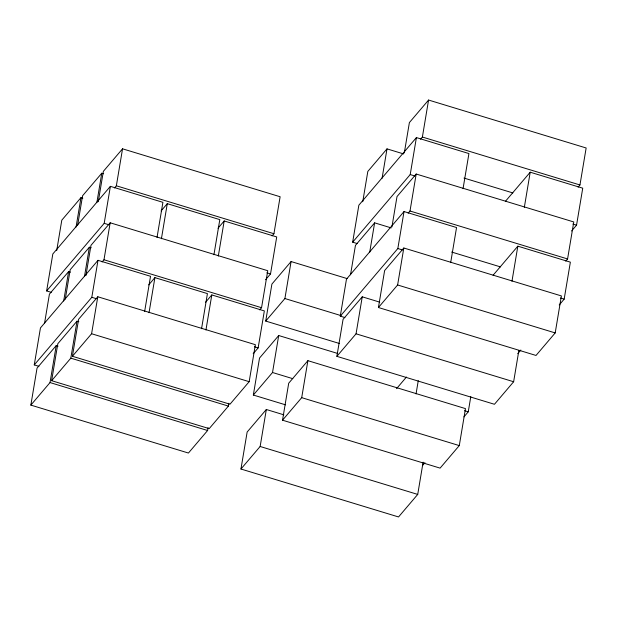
<?xml version="1.0" encoding="UTF-8"?>
<svg xmlns="http://www.w3.org/2000/svg" width="617" height="617" viewBox="0 0 617 617"><rect width="100%" height="100%" fill="white"/><g stroke="black" fill="none" stroke-linecap="round" stroke-linejoin="round"><path stroke-width="0.93" d="M38.871 366.313L34.259 364.909L40.452 327.92L98.003 260.32L150.525 276.293L144.656 311.384M51.25 292.335L46.637 290.931L52.831 253.949L110.381 186.342L162.903 202.322L157.034 237.414M208.091 427.658L207.613 430.504L188.432 453.04L30.85 405.107L37.043 368.118L56.224 345.582L58.067 346.145M44.501 323.547L49.422 294.147L68.603 271.611L70.446 272.166M56.718 250.517L61.8 220.169L80.981 197.633L82.825 198.196M30.85 405.107L50.031 382.571L56.224 345.582M63.682 301.011L68.603 271.611M76.061 227.033L80.981 197.633M228.868 403.248L228.398 406.094L209.209 428.63L51.635 380.689L57.821 343.708L77.002 321.172L78.845 321.735M65.279 299.129L70.199 269.729L89.38 247.193L91.223 247.756M77.657 225.159L82.578 195.759L101.766 173.223L103.61 173.786M51.635 380.689L70.816 358.161L77.002 321.172M84.467 276.593L89.38 247.193M96.846 202.623L101.766 173.223M72.413 356.279L78.606 319.29L97.787 296.762L255.369 344.695L249.175 381.676L229.994 404.212L72.413 356.279L91.594 333.743L97.787 296.762M85.902 275.668L90.984 245.319L110.165 222.783L267.747 270.716L261.554 307.706L259.703 309.888M98.28 201.69L103.363 171.341L122.544 148.813L280.126 196.746L273.933 233.727L272.082 235.91M34.259 364.909L91.81 297.301L98.003 260.32M46.637 290.931L104.188 223.331L110.381 186.342M102.121 261.955L103.98 259.772L110.165 222.783M114.5 187.977L116.358 185.794L122.544 148.813M149.029 312.719L154.906 277.627L207.428 293.607L201.558 328.691M161.415 238.74L167.284 203.656L219.814 219.629L213.937 254.721M205.939 330.026L211.808 294.934L264.338 310.914L258.145 347.903L253.194 353.718M218.318 256.055L224.187 220.963L276.717 236.943L270.524 273.925L265.572 279.74M423.115 462.172L417.724 494.418L398.536 516.953L240.954 469.02L247.147 432.031L266.328 409.495L283.843 414.825M285.594 404.852L253.34 395.042L259.526 358.053L278.707 335.525L337.684 353.464M339.435 343.492L265.719 321.071L271.904 284.082L291.085 261.546L347.302 278.645M240.954 469.02L260.143 446.484L266.328 409.495M253.34 395.042L272.521 372.506L278.707 335.525M265.719 321.071L284.9 298.535L291.085 261.546M282.524 420.192L288.71 383.203L307.891 360.667L465.473 408.608L459.287 445.59L440.106 468.126L282.524 420.192L301.705 397.656L307.891 360.667M344.895 317.547L340.283 316.151L346.476 279.162L404.027 211.554L456.549 227.534L450.68 262.626M357.274 243.576L352.662 242.172L358.855 205.183L416.406 137.583L468.928 153.564L463.058 188.648M518.874 350.448L513.637 381.746L494.456 404.282L336.874 356.341L343.067 319.359L362.248 296.823L379.756 302.145M350.525 274.781L355.446 245.381L374.627 222.845L391.217 227.897M362.742 201.759L367.825 171.41L387.006 148.874L403.595 153.918M336.874 356.341L356.055 333.812L362.248 296.823M369.706 252.245L374.627 222.845M382.085 178.274L387.006 148.874M378.437 307.521L384.63 270.531L403.811 247.995L561.393 295.929L555.2 332.918L536.019 355.454L378.437 307.521L397.618 284.985L403.811 247.995M391.926 226.909L397.009 196.561L416.19 174.025L573.771 221.958L567.578 258.947L565.727 261.122M404.305 152.931L409.387 122.582L428.568 100.047L586.15 147.98L579.957 184.969L578.106 187.152M340.283 316.151L397.834 248.543L404.027 211.554M352.662 242.172L410.212 174.572L416.406 137.583M408.146 213.189L410.004 211.006L416.19 174.025M420.524 139.218L422.383 137.036L428.568 100.047M416.043 393.939L418.264 380.658M463.922 416.899L468.257 411.817L470.794 396.638M511.963 281.267L517.833 246.175L570.363 262.156L564.169 299.137L559.218 304.952M524.342 207.289L530.211 172.205L582.741 188.177L576.548 225.166L571.597 230.982M161.099 210.921L167.284 203.656M148.72 284.9L154.906 277.627M218.002 228.228L224.187 220.963M205.623 302.207L211.808 294.934M505.462 201.281L530.211 172.205M396.546 388.656L406.449 377.026M493.083 275.251L517.833 246.175M422.46 465.604L424.936 462.696M517.756 353.657L520.856 350.024M422.383 137.036L579.957 184.969M464.015 178.074L512.858 192.928M410.212 174.572L414.825 175.968M572.861 224.048L576.548 225.166M410.004 211.006L567.578 258.947M451.636 252.044L500.48 266.899M397.834 248.543L402.446 249.947M560.483 298.019L564.169 299.137M116.358 185.794L273.933 233.727M397.618 284.985L555.2 332.918M104.188 223.331L108.8 224.735M266.837 272.807L270.524 273.925M284.9 298.535L341.108 315.634M356.055 333.812L513.637 381.746M103.98 259.772L261.554 307.706M91.81 297.301L96.422 298.705M254.459 346.777L258.145 347.903M464.57 410.691L468.257 411.817M272.521 372.506L292.797 378.676M91.594 333.743L249.175 381.676M301.705 397.656L459.287 445.59M70.816 358.161L228.398 406.094M50.031 382.571L207.613 430.504M260.143 446.484L417.724 494.418"/></g></svg>
